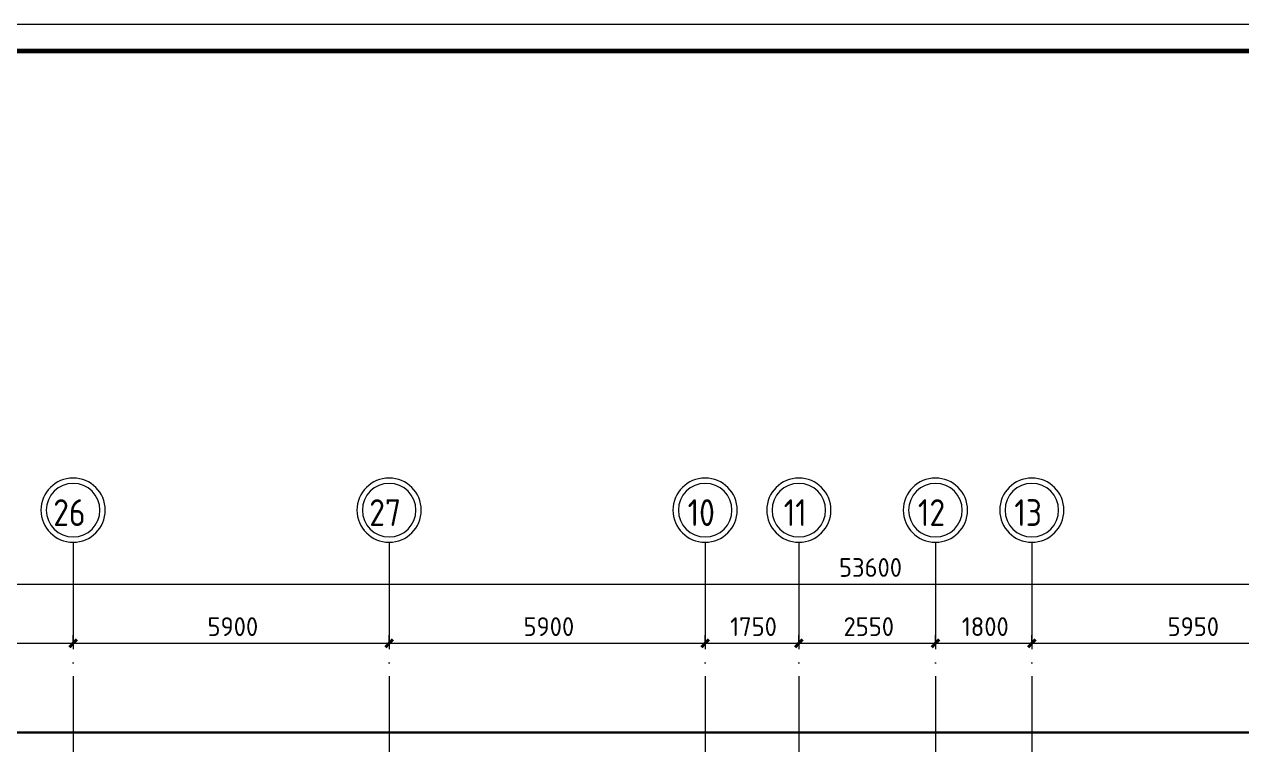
# Model space of a CAD drawing. Header units: millimetres. Extents: x -695119 to 412940, y -249585 to 622758.
# Drawn here: x -145294 to -122566, y 108412 to 121869 of the extents above; entities that cross this region are included whole.
import ezdxf

# ---------------------------------------------------------------- set-up
doc = ezdxf.new("R2010")
doc.units = ezdxf.units.MM
doc.linetypes.add('ADSK_Линия сетки', pattern=[25, 20, -2.5, 0, -2.5])
for name, color, linetype, lineweight in [('Оси', 252, 'Continuous', 9), ('ОФ_рамка', 8, 'Continuous', 60), ('Размеры', 7, 'Continuous', 9), ('Стены наружные', 252, 'Continuous', 18)]:
    doc.layers.add(name, color=color, linetype=linetype, lineweight=lineweight)
doc.styles.add('GOST Common', font='', dxfattribs={"width": 0.9, "height": 500})
doc.styles.add('GOST Common_1', font='', dxfattribs={"height": 250})
doc.styles.get('GOST Common').set_extended_font_data('GOST type B')
doc.styles.get('GOST Common_1').set_extended_font_data('GOST type B')

# ---------------------------------------------------------------- blocks, each defined once
blk = doc.blocks.new('подвал')
at = {"layer": 'Оси', "color": 251, "linetype": 'ADSK_Линия сетки', "ltscale": 100, "true_color": 0x636466}
for p, q in [((-219034, 29868), (-219034, 9962)), ((-213134, 29868), (-213134, 9962)), ((-207234, 29868), (-207234, -28568)), ((-205484, 29868), (-205484, -28568)), ((-202934, 29868), (-202934, -28568)), ((-201134, 29868), (-201134, -28568))]:
    blk.add_line(p, q, dxfattribs=at)
at = {"layer": 'Оси', "color": 251, "lineweight": 20, "true_color": 0x636466}
for centre, radius, start, end in [((-219034, 30468), 600, 0, 180), ((-219034, 30468), 500, 0, 180), ((-213134, 30468), 600, 0, 180), ((-213134, 30468), 500, 0, 180), ((-207234, 30468), 600, 0, 180), ((-207234, 30468), 500, 0, 180), ((-205484, 30468), 600, 0, 180), ((-205484, 30468), 500, 0, 180), ((-202934, 30468), 600, 0, 180), ((-202934, 30468), 500, 0, 180), ((-201134, 30468), 600, 0, 180), ((-201134, 30468), 500, 0, 180), ((-219034, 30468), 600, 180, 0), ((-219034, 30468), 500, 180, 0), ((-213134, 30468), 600, 180, 0), ((-213134, 30468), 500, 180, 0), ((-207234, 30468), 600, 180, 0), ((-207234, 30468), 500, 180, 0), ((-205484, 30468), 600, 180, 0), ((-205484, 30468), 500, 180, 0), ((-202934, 30468), 600, 180, 0), ((-202934, 30468), 500, 180, 0), ((-201134, 30468), 600, 180, 0), ((-201134, 30468), 500, 180, 0)]:
    blk.add_arc(centre, radius, start, end, dxfattribs=at)
at = {"layer": 'Размеры', "color": 251, "lineweight": 20, "true_color": 0x636466}
for p, q in [((-231134, 29084), (-177234, 29084)), ((-225184, 27980), (-219034, 27980)), ((-219034, 27980), (-219034, 28130)), ((-219034, 27980), (-219034, 28130)), ((-219034, 27980), (-219034, 27930)), ((-219034, 27980), (-213134, 27980)), ((-219034, 27980), (-219034, 27930)), ((-213134, 27980), (-213134, 28130)), ((-213134, 27980), (-213134, 28130)), ((-213134, 27980), (-213134, 27930)), ((-213134, 27980), (-207234, 27980)), ((-213134, 27980), (-213134, 27930)), ((-207234, 27980), (-207234, 28130)), ((-207234, 27980), (-207234, 28130)), ((-207234, 27980), (-207234, 27930)), ((-207234, 27980), (-205484, 27980)), ((-207234, 27980), (-207234, 27930)), ((-205484, 27980), (-205484, 28130)), ((-205484, 27980), (-205484, 28130)), ((-205484, 27980), (-205484, 27930)), ((-205484, 27980), (-202934, 27980)), ((-205484, 27980), (-205484, 27930)), ((-202934, 27980), (-202934, 28130)), ((-202934, 27980), (-202934, 28130)), ((-202934, 27980), (-202934, 27930)), ((-202934, 27980), (-201134, 27980)), ((-202934, 27980), (-202934, 27930)), ((-201134, 27980), (-201134, 28130)), ((-201134, 27980), (-201134, 28130)), ((-201134, 27980), (-201134, 27930)), ((-201134, 27980), (-195184, 27980)), ((-201134, 27980), (-201134, 27930))]:
    blk.add_line(p, q, dxfattribs=at)
at = {"layer": 'Размеры', "color": 251, "lineweight": 40, "true_color": 0x636466}
for p, q in [((-219034, 27980), (-219104, 27909)), ((-219034, 27980), (-219104, 27909)), ((-219034, 27980), (-218963, 28051)), ((-219034, 27980), (-218963, 28051)), ((-213134, 27980), (-213204, 27909)), ((-213134, 27980), (-213204, 27909)), ((-213134, 27980), (-213063, 28051)), ((-213134, 27980), (-213063, 28051)), ((-207234, 27980), (-207304, 27909)), ((-207234, 27980), (-207304, 27909)), ((-207234, 27980), (-207163, 28051)), ((-207234, 27980), (-207163, 28051)), ((-205484, 27980), (-205554, 27909)), ((-205484, 27980), (-205554, 27909)), ((-205484, 27980), (-205413, 28051)), ((-205484, 27980), (-205413, 28051)), ((-202934, 27980), (-203004, 27909)), ((-202934, 27980), (-203004, 27909)), ((-202934, 27980), (-202863, 28051)), ((-202934, 27980), (-202863, 28051)), ((-201134, 27980), (-201204, 27909)), ((-201134, 27980), (-201204, 27909)), ((-201134, 27980), (-201063, 28051)), ((-201134, 27980), (-201063, 28051))]:
    blk.add_line(p, q, dxfattribs=at)
at = {"layer": 'Стены наружные', "color": 251, "lineweight": 30, "true_color": 0x636466}
blk.add_line((-176934, 26312), (-231434, 26312), dxfattribs=at)
at = {"layer": 'Оси', "color": 251, "true_color": 0x636466, "style": 'GOST Common', "width": 0.9}
for s, p in [('26', (-219405, 30172)), ('27', (-213505, 30172)), ('10', (-207561, 30172)), ('11', (-205766, 30172)), ('12', (-203261, 30172)), ('13', (-201461, 30172))]:
    blk.add_text(s, height=500, dxfattribs=at).set_placement(p)
at = {"layer": 'Размеры', "color": 251, "lineweight": 20, "true_color": 0x636466, "char_height": 350, "attachment_point": 1, "line_spacing_factor": 1.022761, "style": 'GOST Common_1'}
for s, insert, width in [('53600', (-204735, 29572), 1324.48), ('5900', (-216525, 28467), 1059.58), ('5900', (-210625, 28467), 1059.58), ('1750', (-206767, 28467), 980.83), ('2550', (-204650, 28467), 1059.58), ('1800', (-202442, 28467), 980.83), ('5950', (-198600, 28467), 1059.58)]:
    blk.add_mtext(s, dxfattribs=dict(at, insert=insert, width=width))
blk = doc.blocks.new('А0')
at = {"layer": 'ОФ_рамка', "color": 0, "linetype": 'Continuous', "lineweight": 5, "ltscale": 100}
blk.add_lwpolyline([(341068, -309617), (222168, -309617)], dxfattribs=at)
at = {"layer": 'ОФ_рамка', "color": 0, "linetype": 'Continuous', "ltscale": 100}
blk.add_lwpolyline([(340568, -310117), (224168, -310117)], dxfattribs=at)

msp = doc.modelspace()

# ---------------------------------------------------------------- block references
msp.add_blockref('подвал', (74650.568, 82325.3))
at = {"layer": 'ОФ_рамка', "color": 0, "lineweight": -2}
msp.add_blockref('А0', (-407310.161, 431485.555), dxfattribs=at)

doc.saveas('drawing.dxf')
